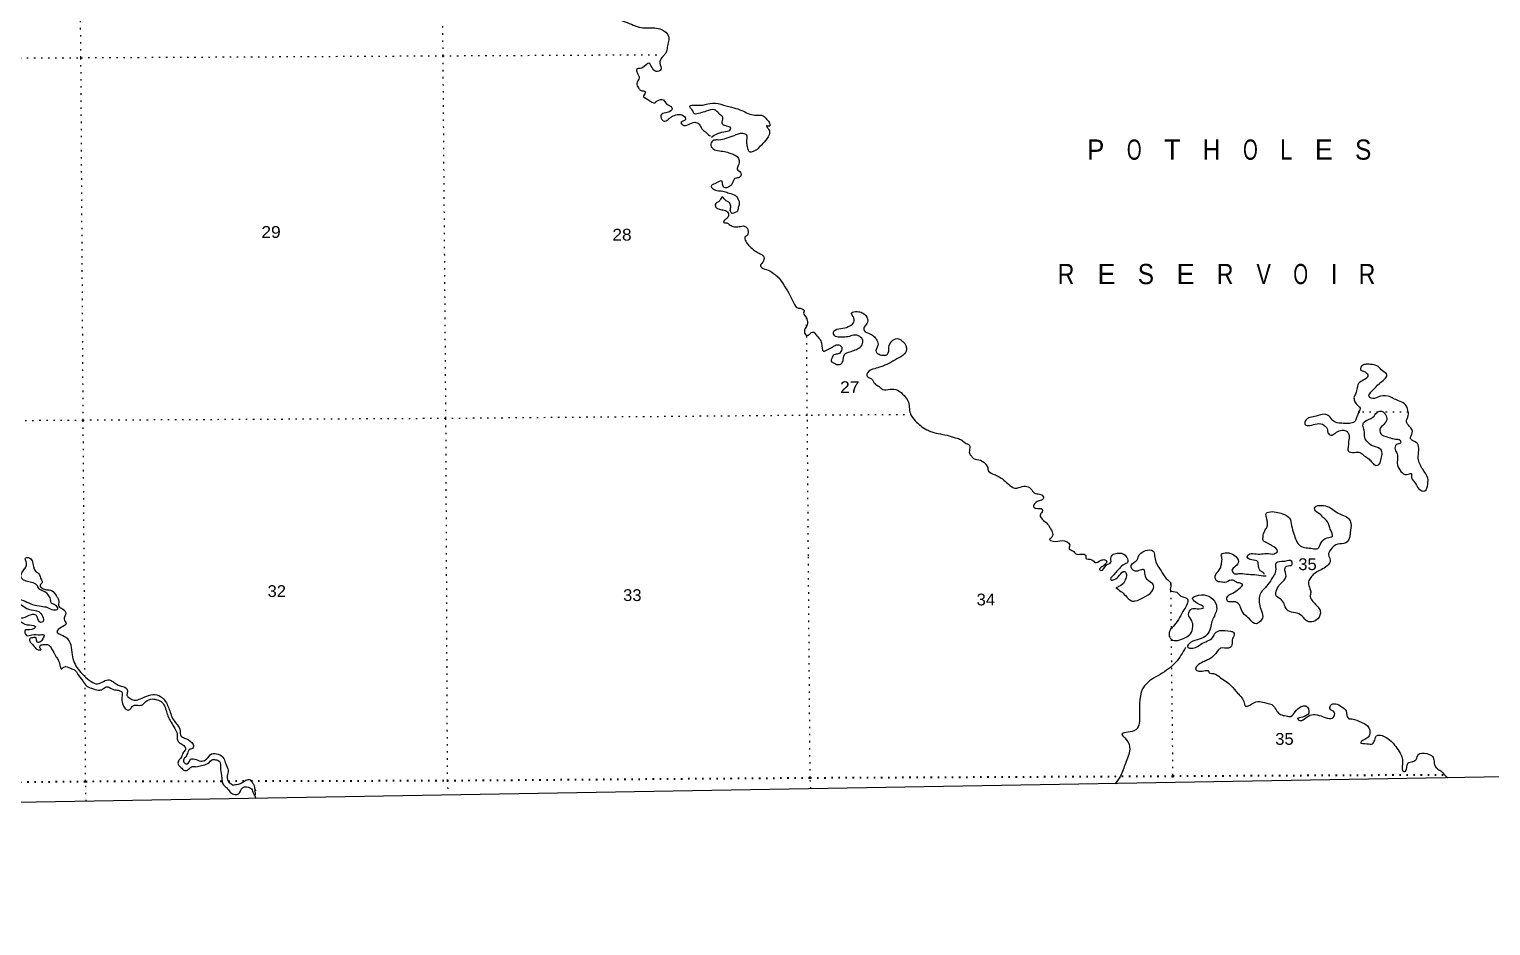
# Model space of a CAD drawing. Header units: feet. Extents: x 248627 to 501257, y -181930 to 5472.
# Drawn here: x 382378 to 404040, y -181930 to -168630 of the extents above; entities that cross this region are included whole.
import ezdxf

# ---------------------------------------------------------------- set-up
doc = ezdxf.new("R2010")
doc.units = ezdxf.units.FT
doc.header["$LTSCALE"] = 70
doc.linetypes.add('DOTTED', pattern=[1.5, 0.3, -1.2])
doc.linetypes.add('MEDIUM_DASHED', pattern=[4.5, 3, -1.5])
for name, color, linetype, lineweight in [('39', 7, 'Continuous', 13), ('4', 7, 'Continuous', 13), ('41', 7, 'MEDIUM_DASHED', 13), ('6', 7, 'DOTTED', 25), ('7', 7, 'DOTTED', 13)]:
    doc.layers.add(name, color=color, linetype=linetype, lineweight=lineweight)

msp = doc.modelspace()

# ---------------------------------------------------------------- linework, layer by layer
at = {"layer": '39'}
for points in [[(391723.98, -167885.69), (391667.63, -167895.7), (391575.05, -167917.75), (391524.73, -167941.86), (391570.99, -167984.18), (391560.9, -168066.71), (391520.63, -168112.98), (391417.97, -168169.24), (391377.72, -168175.24), (391367.67, -168155.1), (391373.72, -168132.96), (391391.84, -168098.75), (391363.68, -168078.59), (391261, -168171.09), (391188.55, -168197.19), (391166.39, -168247.5), (391152.28, -168291.77), (391085.83, -168406.46), (391091.84, -168452.77), (391208.53, -168519.32), (391449.99, -168604.11), (391546.58, -168610.25), (391749.82, -168634.61), (391854.42, -168737.39), (391858.42, -168787.72), (391836.25, -168874.27), (391824.14, -168958.81), (391795.95, -169007.09), (391761.72, -169045.31), (391723.45, -169133.85), (391739.5, -169228.49), (391669.06, -169256.6), (391608.71, -169198.16), (391566.48, -169131.68), (391455.77, -169206.05), (391381.3, -169228.12), (391389.33, -169272.42), (391419.48, -169352.98), (391383.22, -169435.48), (391407.34, -169499.93), (391439.53, -169536.2), (391509.95, -169560.42), (391501.89, -169590.61), (391481.75, -169616.76), (391546.13, -169673.2), (391650.75, -169721.62), (391686.99, -169693.47), (391777.55, -169679.47), (391817.77, -169731.85), (391884.17, -169770.17), (391906.29, -169808.44), (391845.89, -169862.74), (391747.27, -169892.84), (391753.28, -169969.34), (391799.55, -169995.56), (391861.95, -169955.36), (391902.21, -169927.22), (391982.72, -169897.1), (392073.27, -169913.3), (392103.43, -169971.71), (392037, -170017.94), (392059.13, -170048.16), (392147.67, -170044.23), (392242.27, -170010.1), (392306.66, -170036.33), (392344.86, -170106.83), (392399.18, -170153.19), (392461.54, -170207.61), (392477.63, -170217.69)], [(392491.71, -170231.8), (392574.24, -170179.54), (392614.5, -170165.49), (392729.21, -170143.46), (392763.43, -170127.39), (392775.52, -170097.2), (392713.15, -170066.94), (392646.76, -170024.6), (392660.88, -169942.07), (392626.68, -169903.79), (392582.43, -169861.47), (392536.16, -169827.2), (392413.39, -169847.2), (392320.81, -169873.28), (392238.3, -169885.28), (392212.16, -169842.98), (392167.91, -169770.46), (392258.48, -169756.46), (392363.12, -169754.55), (392508.03, -169726.51), (392669.01, -169754.86), (392823.94, -169795.28), (392940.65, -169835.66), (393131.79, -169904.3), (393258.57, -169916.5), (393306.85, -169962.86), (393343.05, -170007.18), (393349.06, -170069.6), (393304.79, -170063.51), (393330.94, -170103.8), (393351.03, -170170.26), (393292.63, -170280.92), (393208.07, -170371.43), (393149.68, -170425.72), (393107.42, -170443.8), (393053.08, -170449.78), (393028.95, -170395.4), (393014.9, -170322.92), (393014.92, -170266.55), (393014.95, -170202.13), (392954.59, -170177.91), (392819.74, -170212), (392705.02, -170252.14), (392600.36, -170274.18), (392525.9, -170278.13), (392481.61, -170334.46), (392487.63, -170374.73), (392554.02, -170425.12), (392660.67, -170439.32), (392747.19, -170461.55), (392811.58, -170485.78), (392869.92, -170520.06), (392900.08, -170576.46), (392887.98, -170650.93), (392871.85, -170707.29), (392922.14, -170753.64), (392924.14, -170801.96), (392891.92, -170834.13), (392837.59, -170842.13), (392799.32, -170920.61), (392761.07, -170958.82), (392696.66, -170984.92), (392656.43, -170944.62), (392646.39, -170882.2), (392539.72, -170922.36), (392485.37, -170958.54), (392511.51, -170996.82), (392592, -171025.08), (392678.52, -171037.25), (392752.97, -171061.48), (392845.53, -171097.81), (392881.73, -171144.15), (392901.82, -171224.7), (392887.71, -171275.01), (392865.55, -171339.41), (392833.34, -171351.46), (392797.12, -171361.49), (392770.97, -171329.25), (392775.02, -171268.86), (392762.97, -171212.48), (392686.52, -171158.05), (392652.33, -171117.75), (392612.06, -171170.05), (392545.62, -171232.39), (392557.68, -171272.67), (392607.98, -171300.9), (392678.41, -171315.06), (392736.75, -171355.39), (392742.77, -171387.6), (392720.62, -171431.87), (392684.38, -171464.04), (392666.26, -171492.21), (392716.56, -171504.34), (392754.79, -171526.52), (392809.11, -171556.77), (392881.55, -171560.87), (392958.03, -171546.86)], [(392958.03, -171546.86), (393010.34, -171571.07), (393032.44, -171653.63), (393016.33, -171693.88), (392990.16, -171707.94), (392998.18, -171776.4), (393038.4, -171832.81), (393112.83, -171901.33), (393167.15, -171937.62), (393229.52, -171969.9), (393267.74, -172010.2), (393265.71, -172048.45), (393235.5, -172104.78), (393217.38, -172122.88), (393233.47, -172163.16), (393328.03, -172203.52), (393436.67, -172272.08), (393486.96, -172318.43), (393557.35, -172419.16), (393635.78, -172544.06), (393678.01, -172622.61), (393736.32, -172739.43), (393756.43, -172759.59), (393810.77, -172769.71), (393865.08, -172814.05), (393852.99, -172842.22), (393867.07, -172872.43), (393903.27, -172924.81), (393913.31, -172969.11), (393905.24, -173025.47), (393871, -173087.85), (393875, -173142.2), (393897.13, -173170.41), (393937.38, -173160.39), (393973.62, -173128.21), (394005.82, -173126.23), (394040.01, -173162.5), (394094.32, -173226.98), (394118.44, -173287.4), (394152.6, -173406.21), (394225.06, -173374.07), (394281.42, -173345.94), (394339.79, -173313.79), (394392.11, -173317.87), (394424.3, -173358.17), (394418.24, -173394.4), (394369.92, -173446.69), (394307.53, -173458.71), (394273.3, -173513.03), (394265.23, -173551.27), (394309.49, -173585.54), (394377.9, -173605.74), (394420.17, -173583.64), (394444.35, -173529.31), (394474.57, -173440.76), (394522.87, -173422.69), (394599.36, -173394.58), (394673.83, -173360.43), (394730.21, -173292.04), (394732.24, -173247.75), (394690, -173189.33), (394593.42, -173169.1), (394516.94, -173191.17), (394410.28, -173197.1), (394329.79, -173186.95), (394297.61, -173134.58), (394323.79, -173092.33), (394438.51, -173066.27), (394539.14, -173030.14), (394589.47, -172991.94), (394599.56, -172913.44), (394567.39, -172840.93), (394651.92, -172818.87), (394724.36, -172835.05), (394790.75, -172899.54), (394804.8, -172974.04), (394754.46, -173050.49), (394752.43, -173098.8), (394844.97, -173151.24), (394905.33, -173195.59), (394941.53, -173241.93), (394957.59, -173322.47), (394929.38, -173415.04), (394973.64, -173451.33), (395048.09, -173467.51), (395098.41, -173451.45), (395120.59, -173350.82), (395162.89, -173256.24), (395241.39, -173220.08), (395313.82, -173250.35), (395364.1, -173310.8), (395380.18, -173359.13), (395349.96, -173447.68), (395239.25, -173520.04), (395116.46, -173590.38), (395001.73, -173636.57), (394909.15, -173666.67)], [(394909.15, -173666.67), (394802.47, -173724.94), (394794.4, -173771.24), (394862.8, -173815.6), (394909.06, -173886.1), (394975.45, -173930.46), (395031.78, -173974.81), (395136.42, -173968.87), (395247.1, -173985.09), (395345.67, -174065.71), (395401.99, -174142.27), (395422.07, -174234.9), (395438.13, -174331.54), (395510.53, -174440.33), (395586.97, -174508.85), (395683.54, -174571.36), (395753.96, -174601.63), (395884.75, -174633.97), (396013.53, -174660.27), (396132.25, -174698.64), (396200.66, -174724.88), (396248.94, -174767.2), (396307.28, -174795.45), (396319.34, -174839.75), (396313.27, -174920.27), (396343.44, -174962.58), (396373.61, -174996.83), (396478.24, -175025.12), (396562.73, -175093.65), (396586.86, -175144.01), (396588.86, -175170.18), (396657.26, -175224.6), (396802.12, -175301.25), (396892.64, -175379.85), (396983.18, -175436.31), (397047.58, -175428.33), (397144.18, -175408.29), (397218.62, -175442.59), (397236.73, -175464.75), (397293.05, -175519.17), (397373.54, -175531.33), (397411.75, -175585.72), (397379.54, -175615.88), (397317.15, -175635.95), (397288.97, -175658.07), (397262.78, -175710.39), (397296.98, -175736.59), (397391.56, -175750.78), (397389.53, -175789.03), (397361.34, -175837.31), (397413.62, -175917.89), (397471.96, -175970.29), (397516.2, -176042.81), (397548.37, -176127.4), (397536.27, -176165.64), (397500.04, -176197.81), (397556.37, -176226.05), (397687.18, -176216.12), (397799.85, -176280.65), (397791.77, -176341.04), (397846.1, -176367.26), (397890.35, -176413.61), (397966.82, -176415.7), (398039.26, -176437.92), (398037.23, -176474.15), (398127.78, -176500.42), (398178.07, -176540.73), (398256.57, -176510.61), (398304.87, -176498.58), (398347.12, -176518.76), (398331, -176559), (398276.65, -176607.26), (398242.42, -176645.48), (398262.54, -176659.59), (398335.02, -176587.19), (398379.3, -176561.06), (398409.5, -176536.94), (398411.52, -176502.72), (398429.67, -176430.26), (398502.12, -176404.16), (398586.64, -176410.29), (398644.98, -176466.71), (398655.01, -176541.21), (398604.68, -176569.34), (398538.25, -176627.66), (398481.88, -176688), (398433.56, -176744.32), (398405.37, -176780.52), (398411.4, -176798.65), (398457.68, -176794.67), (398538.21, -176730.33), (398610.68, -176672.02), (398640.84, -176720.37), (398622.7, -176794.84), (398608.6, -176831.06), (398538.14, -176891.38), (398485.81, -176915.49)], [(402091.11, -174308.06), (402062.92, -174356.35), (402044.78, -174408.67), (402020.62, -174452.94), (401946.15, -174477.02), (401857.6, -174476.93), (401763.02, -174466.77), (401704.68, -174440.54), (401644.33, -174370.02), (401575.92, -174341.76), (401453.16, -174369.82), (401360.58, -174389.86), (401300.19, -174430.06), (401286.08, -174488.43), (401336.38, -174508.61), (401439.02, -174486.57), (401547.69, -174490.71), (401595.97, -174526.99), (401620.1, -174569.3), (401626.12, -174615.6), (401670.38, -174651.89), (401736.8, -174619.74), (401815.3, -174583.58), (401879.69, -174581.64), (401917.92, -174607.85), (401940.04, -174652.16), (401933.96, -174742.74), (401927.89, -174813.2), (401927.86, -174883.66), (402020.42, -174907.91), (402100.92, -174907.99), (402165.3, -174956.37), (402237.72, -175008.79), (402285.99, -175061.18), (402338.3, -175099.48), (402378.55, -175091.47), (402408.77, -175021.04), (402428.93, -174936.51), (402414.87, -174868.04), (402300.19, -174815.59), (402211.67, -174751.08), (402171.45, -174688.63), (402165.46, -174579.91), (402145.36, -174503.39), (402163.49, -174459.12), (402294.33, -174384.77), (402354.73, -174316.38), (402409.08, -174296.3), (402453.34, -174314.47), (402479.49, -174346.7), (402497.57, -174425.23), (402459.3, -174487.6), (402396.89, -174568.07), (402416.98, -174638.55), (402491.42, -174672.85), (402573.92, -174699.1), (402646.36, -174711.25), (402694.65, -174725.39), (402702.68, -174767.68), (402642.3, -174791.77), (402624.16, -174866.24), (402654.32, -174930.69), (402658.31, -175001.16), (402656.26, -175093.76), (402708.54, -175188.43), (402793.04, -175236.83), (402863.48, -175222.81), (402867.48, -175283.21), (402911.73, -175347.68), (402970.05, -175444.37), (403064.61, -175478.69), (403106.92, -175378.07), (403106.95, -175289.49), (403032.55, -175158.56), (402966.21, -174995.43), (402972.3, -174876.66), (402952.22, -174775.98), (402879.79, -174731.62), (402849.62, -174699.38), (402877.83, -174616.87), (402835.61, -174522.21), (402791.36, -174451.7), (402817.56, -174361.14), (402813.57, -174284.63), (402761.29, -174185.93), (402674.78, -174143.57), (402517.84, -174074.96), (402364.89, -174086.89), (402266.28, -174104.91), (402236.1, -174076.69), (402282.42, -173996.21), (402389.13, -173887.61), (402465.62, -173823.27), (402501.87, -173760.9), (402433.48, -173698.42), (402371.12, -173633.94), (402280.58, -173603.65)], [(402280.58, -173603.65), (402194.05, -173599.53), (402139.7, -173617.6), (402107.48, -173673.93), (402177.9, -173714.27), (402218.12, -173774.7), (402159.74, -173831.01), (402081.23, -173885.29), (402055.03, -173971.83), (402040.92, -174030.19), (402014.74, -174082.51), (402020.75, -174142.91), (402054.94, -174199.31), (402103.21, -174253.72), (402101.19, -174273.85), (402079.04, -174306.03), (402079.03, -174322.14)], [(380783.57, -175049.55), (380847.96, -175073.77), (380914.36, -175077.86), (380970.7, -175094.03), (381018.98, -175140.38), (381079.33, -175204.86), (381147.72, -175279.42), (381189.95, -175331.8), (381179.86, -175406.28), (381145.6, -175514.95), (381177.77, -175577.39), (381161.63, -175682.06), (381081.09, -175796.73), (381008.61, -175873.16), (380976.38, -175943.58), (380992.45, -176006.01), (381018.58, -176086.56), (381032.61, -176217.43), (381044.65, -176310.05), (381070.78, -176366.44), (381119.04, -176457.08), (381191.45, -176553.79), (381237.7, -176634.36), (381267.86, -176688.75), (381328.19, -176783.43), (381394.57, -176855.97), (381420.72, -176888.2), (381487.1, -176940.61), (381559.53, -176986.99), (381627.93, -177047.45), (381744.64, -177067.7), (381891.55, -177043.69), (382058.56, -177088.15), (382173.25, -177122.49), (382273.85, -177176.95), (382366.4, -177231.39), (382519.32, -177269.8), (382575.64, -177338.3), (382577.62, -177418.83), (382547.43, -177428.87), (382497.15, -177348.29), (382466.98, -177316.05), (382404.6, -177318), (382279.81, -177364.18), (382231.5, -177378.22), (382313.98, -177454.8), (382442.76, -177475.06), (382468.92, -177489.18), (382384.38, -177539.43), (382315.95, -177543.38), (382340.07, -177621.92), (382418.56, -177611.93), (382547.35, -177612.06), (382599.67, -177616.14), (382577.51, -177672.49), (382559.39, -177700.65), (382509.07, -177726.77), (382488.95, -177708.64), (382478.91, -177658.3), (382428.6, -177656.23), (382380.29, -177678.33), (382452.69, -177785.1), (382509.02, -177835.49), (382553.29, -177829.49), (382543.24, -177817.4), (382539.23, -177777.13), (382583.51, -177757.05), (382668.03, -177767.2), (382710.27, -177819.58), (382774.61, -177934.4), (382804.78, -177982.74), (382832.92, -178061.29), (382853.02, -178119.69), (382893.28, -178091.54), (382991.88, -178109.76), (383050.23, -178133.98), (383100.51, -178200.46), (383170.9, -178295.15), (383227.22, -178369.7), (383303.67, -178406.01), (383404.28, -178434.3), (383464.66, -178420.27), (383525.05, -178384.09), (383615.59, -178420.42), (383643.76, -178428.5), (383712.17, -178438.63), (383748.39, -178460.81), (383752.38, -178537.32), (383760.39, -178629.93), (383786.53, -178688.34), (383844.87, -178730.68), (383887.14, -178700.52), (383923.38, -178662.31), (383989.79, -178658.35), (384056.2, -178650.36), (384104.52, -178604.11), (384207.17, -178563.95)], [(400687.45, -176718.41), (400659.29, -176684.15), (400633.13, -176670.04), (400606.99, -176633.77), (400596.94, -176597.53), (400586.91, -176529.07), (400498.38, -176502.81), (400431.98, -176460.46), (400440.05, -176432.29), (400510.49, -176408.2), (400617.14, -176416.36), (400719.78, -176406.4), (400830.46, -176410.54), (400880.78, -176374.35), (400792.28, -176289.71), (400721.86, -176247.36), (400671.56, -176219.13), (400665.55, -176160.74), (400689.74, -176072.19), (400723.97, -176013.84), (400730.03, -175959.49), (400722.01, -175897.07), (400716.01, -175810.5), (400744.19, -175794.42), (400860.91, -175792.53), (400953.47, -175816.78), (401058.08, -175883.32), (401088.22, -175992.06), (401122.38, -176116.91), (401154.54, -176211.56), (401214.88, -176292.15), (401305.42, -176322.44), (401395.98, -176332.6), (401476.47, -176334.69), (401524.8, -176248.17), (401615.39, -176175.79), (401693.89, -176149.7), (401667.76, -176063.11), (401643.64, -175994.63), (401619.52, -175936.23), (401559.17, -175875.77), (401500.84, -175817.33), (401430.43, -175754.85), (401436.48, -175718.62), (401533.09, -175694.56), (401639.74, -175716.81), (401750.39, -175791.41), (401859.03, -175845.88), (401937.5, -175892.26), (401967.65, -175958.72), (401957.53, -176095.61), (401951.47, -176158.01), (401891.06, -176248.54), (401774.33, -176268.56), (401665.63, -176350.99), (401635.41, -176425.44), (401661.54, -176505.99), (401613.2, -176592.51), (401524.63, -176648.79), (401409.9, -176719.14), (401363.59, -176777.47), (401337.4, -176843.88), (401359.5, -176924.43), (401371.55, -176986.85), (401363.48, -177043.21), (401403.69, -177117.73), (401458, -177178.18), (401514.31, -177260.78), (401476.03, -177375.49), (401387.46, -177421.7), (401329.11, -177415.61), (401244.62, -177334.99), (401140, -177286.57), (401039.39, -177258.29), (400985.09, -177175.69), (400940.85, -177095.12), (400860.38, -177034.65), (400870.48, -176940.04), (400920.83, -176861.58), (400977.2, -176803.25), (401007.41, -176740.87), (400989.34, -176632.15), (401017.53, -176593.92), (401094.01, -176573.87), (401092.02, -176527.56), (400981.34, -176523.43), (400860.59, -176545.45), (400850.47, -176670.26), (400818.24, -176742.7), (400773.94, -176815.13), (400697.43, -176915.71), (400637.03, -176980.07), (400608.82, -177062.58), (400610.79, -177157.2), (400640.93, -177257.89), (400654.97, -177368.62), (400612.69, -177420.92)], [(381788.93, -177009.36), (381889.56, -177003.43), (381998.21, -177041.79), (382070.65, -177051.92), (382205.47, -177076.22), (382316.14, -177116.59), (382428.81, -177163.01), (382557.59, -177189.31), (382650.15, -177207.52), (382736.67, -177241.83), (382803.09, -177227.81), (382762.86, -177171.4), (382704.52, -177139.13), (382692.47, -177084.76), (382660.3, -177018.3), (382587.87, -176965.88), (382523.49, -176931.59), (382489.3, -176875.19), (382412.85, -176836.86), (382332.36, -176816.65), (382263.96, -176774.3), (382261.97, -176707.87), (382300.23, -176649.53), (382332.46, -176593.19), (382332.48, -176532.79), (382322.44, -176476.42), (382366.72, -176468.41), (382421.03, -176516.78), (382441.12, -176599.34), (382461.22, -176653.71), (382515.54, -176702.08), (382557.76, -176796.75), (382571.83, -176835.01), (382539.61, -176879.27), (382569.78, -176921.57), (382636.18, -176945.8), (382710.63, -176955.94), (382781.03, -177038.55), (382807.18, -177078.84), (382817.22, -177115.09), (382817.19, -177189.57), (382873.52, -177229.89), (382919.78, -177296.37), (382895.59, -177382.92), (382923.74, -177447.36), (382851.27, -177503.66), (382788.86, -177570.03), (382853.23, -177614.39), (382939.74, -177664.8), (382994.04, -177763.5), (383014.1, -177908.47), (383046.25, -178023.25), (383102.55, -178123.97), (383189.05, -178216.66), (383295.67, -178307.36), (383392.25, -178339.67), (383565.34, -178281.46), (383615.64, -178307.68), (383651.85, -178331.88), (383712.21, -178366.16), (383814.82, -178402.5), (383832.91, -178458.89), (383826.85, -178513.24), (383867.08, -178553.54), (383931.46, -178581.79), (384007.94, -178569.79), (384090.46, -178535.65), (384209.21, -178499.53), (384325.92, -178527.83), (384410.4, -178622.54), (384474.73, -178783.65), (384516.95, -178876.3), (384571.25, -178944.8), (384615.48, -179041.48), (384625.52, -179111.95), (384679.84, -179144.21), (384786.46, -179212.77), (384812.6, -179271.18), (384800.51, -179297.34), (384750.2, -179317.42), (384728.04, -179355.65), (384697.83, -179422.05), (384667.63, -179460.27), (384679.68, -179514.64), (384719.92, -179528.77), (384772.27, -179458.36), (384852.77, -179464.48), (384941.3, -179486.72), (385005.71, -179456.58), (385082.21, -179380.16), (385176.8, -179384.28), (385263.3, -179448.79), (385291.44, -179529.35), (385325.61, -179621.98), (385313.5, -179710.55), (385343.65, -179805.2), (385399.98, -179841.49)], [(398485.81, -176915.49), (398624.61, -177030.38), (398715.14, -177108.98), (398771.48, -177111.05), (398894.26, -177058.83), (399019.07, -176968.37), (399043.25, -176879.81), (398964.8, -176809.27), (398916.54, -176720.65), (398902.49, -176648.16), (398767.65, -176668.15), (398709.32, -176585.56), (398801.93, -176499.08), (398814.02, -176460.85), (398920.72, -176364.32), (399035.42, -176370.48), (399057.53, -176440.96), (399075.6, -176529.56), (399154.03, -176664.52), (399230.45, -176777.33), (399300.85, -176863.97), (399294.77, -176958.58), (399385.32, -176982.83), (399447.68, -177039.26), (399548.28, -177087.68), (399538.19, -177156.12), (399477.77, -177268.79), (399411.31, -177385.49), (399330.77, -177492.1), (399286.47, -177546.41), (399272.35, -177614.85), (399304.53, -177679.3), (399513.83, -177653.34), (399588.31, -177599.06), (399624.58, -177490.39), (399608.51, -177403.8), (399560.26, -177309.14), (399606.58, -177228.66), (399687.07, -177226.73), (399783.68, -177204.68), (399731.37, -177166.38), (399660.95, -177126.04), (399618.72, -177075.67), (399709.29, -177027.45), (399862.23, -177041.69), (399964.82, -177146.48), (399974.83, -177251.17), (399906.34, -177416.18), (399884.17, -177508.77), (399833.81, -177613.4), (399719.08, -177679.72), (399592.28, -177727.91), (399543.95, -177792.28), (399626.45, -177812.49), (399745.21, -177752.22), (399843.84, -177704), (399922.34, -177649.73), (399958.59, -177585.34), (400027.03, -177551.19), (400183.99, -177561.41), (400228.26, -177577.56), (400236.29, -177615.82), (400208.09, -177686.25), (400195.97, -177782.87), (400151.69, -177811.01), (400036.98, -177812.91), (399994.7, -177849.1), (399956.45, -177901.41), (399843.72, -177985.84), (399779.31, -178015.98), (399688.73, -178072.25), (399666.57, -178122.56), (399714.85, -178152.81), (399861.75, -178163.02), (399861.75, -178165.03), (399932.18, -178187.25), (400028.75, -178245.73), (400117.27, -178308.23), (400191.7, -178368.7), (400288.25, -178477.5), (400336.52, -178529.89), (400378.75, -178604.42), (400406.9, -178670.89), (400467.27, -178656.85), (400590.05, -178602.62), (400684.63, -178618.82), (400821.45, -178669.29), (400871.73, -178747.86), (400922.02, -178794.21), (401008.54, -178816.44), (401076.96, -178822.55), (401143.4, -178754.17), (401231.97, -178677.76), (401300.4, -178667.76), (401342.62, -178774.5), (401248.01, -178832.79), (401169.52, -178852.84)], [(400612.69, -177420.92), (400566.39, -177451.07), (400465.8, -177378.5), (400385.34, -177309.97), (400335.07, -177217.31), (400304.91, -177156.89), (400238.51, -177122.6), (400139.91, -177114.45), (400129.87, -177064.11), (400218.44, -176993.74), (400307.02, -176929.4), (400359.37, -176863.02), (400327.17, -176848.9), (400264.8, -176828.7), (400218.53, -176800.47), (400117.89, -176832.58), (400047.46, -176832.51), (399968.99, -176806.26), (399965, -176719.69), (399999.23, -176675.44), (400037.49, -176613.07), (400049.59, -176548.66), (400055.66, -176478.2), (400047.63, -176421.83), (400128.14, -176395.74), (400238.81, -176432.09), (400299.14, -176526.76), (400258.86, -176597.18), (400204.5, -176653.5), (400246.74, -176707.9), (400305.1, -176703.93), (400419.8, -176714.11), (400540.54, -176718.26), (400667.32, -176738.52), (400713.6, -176736.55)], [(399516.3, -177802.42), (399369.69, -178022.4), (399139.31, -178200.48), (398908.93, -178368.08), (398835.63, -178828.99), (398751.85, -179038.5), (398573.83, -179090.88), (398636.66, -179164.2), (398689.02, -179310.86), (398626.19, -179520.36), (398552.88, -179708.92), (398470.73, -179823.25)], [(384207.17, -178563.95), (384271.56, -178576.09), (384350.03, -178616.43), (384392.26, -178688.95), (384450.55, -178858.12), (384480.71, -178910.49), (384537.02, -179001.14), (384569.18, -179083.71), (384569.15, -179144.1), (384585.23, -179194.45), (384639.55, -179236.78), (384667.71, -179256.94), (384695.87, -179307.3), (384665.66, -179353.57), (384621.35, -179446.13), (384587.12, -179492.4), (384589.11, -179542.73), (384627.33, -179583.03), (384671.58, -179621.32), (384723.91, -179619.36), (384784.3, -179571.11), (384848.7, -179569.16), (384931.21, -179551.13), (385023.8, -179521.02), (385100.29, -179464.73), (385152.61, -179468.81), (385200.9, -179497.04), (385212.93, -179581.61), (385226.97, -179698.39), (385234.99, -179762.81), (385247.04, -179825.23), (385301.35, -179879.64), (385357.67, -179946.14), (385432.12, -179982.45), (385480.42, -179970.42), (385504.58, -179944.27), (385524.72, -179895.98), (385554.92, -179871.85), (385621.33, -179873.93), (385683.69, -179914.25), (385693.74, -179948.49), (385713.85, -179986.76), (385735.87, -180043.21)], [(401169.52, -178852.84), (401205.73, -178883.07), (401358.7, -178806.73), (401465.36, -178800.8), (401586.09, -178839.17), (401694.75, -178847.33), (401724.96, -178801.06), (401720.95, -178758.78), (401662.61, -178722.48), (401666.66, -178660.08), (401741.13, -178638.01), (401829.65, -178680.37), (401896.04, -178742.85), (401932.21, -178855.62), (401982.52, -178861.71), (402119.34, -178910.17), (402187.75, -178942.45), (402250.08, -179061.29), (402227.92, -179125.68), (402171.56, -179163.88), (402111.16, -179216.16), (402201.71, -179228.33), (402288.25, -179230.43), (402320.47, -179174.09), (402348.67, -179109.7), (402461.36, -179119.88), (402561.95, -179188.43), (402632.35, -179269.03), (402698.72, -179369.75), (402726.86, -179444.27), (402730.85, -179530.84), (402748.91, -179639.56), (402775.07, -179633.55), (402811.35, -179518.84), (402885.82, -179490.73), (402936.14, -179460.58), (402966.36, -179390.15), (403091.13, -179376.19), (403175.63, -179418.55), (403199.75, -179489.03), (403209.79, -179549.44), (403239.95, -179593.76), (403300.31, -179632.07), (403360.65, -179696.55), (403396.82, -179737.34)], [(385399.98, -179841.49), (385468.4, -179829.48), (385520.73, -179813.43), (385575.08, -179779.26), (385637.47, -179759.19), (385687.76, -179807.56), (385701.55, -179827.93)], [(385701.04, -179827.14), (385712.17, -179851.84), (385715.53, -179889.94), (385720.01, -179908.99), (385733.45, -179929.16), (385720.01, -179928.04), (385728.97, -179965.01), (385715.53, -179989.67)]]:
    msp.add_spline(points, degree=3, dxfattribs=at)
at = {"layer": '4'}
msp.add_lwpolyline([(248626.54, 1367.98), (279703.36, 1731.35), (310779.64, 2137.47), (341855.35, 2586.32), (372930.4, 3077.93), (404004.75, 3612.28), (435078.34, 4189.37), (466151.09, 4809.2), (497222.97, 5471.78), (501256.99, -177792.42), (469933.02, -178460.37), (438608.16, -179085.23), (407282.48, -179667), (375956.01, -180205.69), (344628.84, -180701.29), (313301.02, -181153.78), (281972.62, -181563.19), (250643.67, -181929.51)], close=True, dxfattribs=at)
msp.add_lwpolyline([(248626.54, 1367.98), (279703.36, 1731.35), (310779.64, 2137.47), (341855.35, 2586.32), (372930.4, 3077.93), (404004.75, 3612.28), (435078.34, 4189.37), (466151.09, 4809.2), (497222.97, 5471.78), (501256.99, -177792.42), (469933.02, -178460.37), (438608.16, -179085.23), (407282.48, -179667), (375956.01, -180205.69), (344628.84, -180701.29), (313301.02, -181153.78), (281972.62, -181563.19), (250643.67, -181929.51)], close=True, dxfattribs=at)
at = {"layer": '6'}
for p, q in [((385328.72, -179781.94), (385570.43, -179781.37)), ((399325.8, -179706.57), (403344.51, -179688.07))]:
    msp.add_line(p, q, dxfattribs=at)
for points in [[(375950, -179867.05), (377940.03, -179840.01), (383214.54, -179786.95), (385235.61, -179782.16)], [(385666.66, -179781.14), (388573.55, -179774.24), (393952.7, -179733.36), (399320.11, -179708.66)]]:
    msp.add_lwpolyline(points, dxfattribs=at)
at = {"layer": '7'}
for p, q in [((393900.87, -173038.4), (393900.01, -172922.05)), ((402367.8, -174311.38), (402138.21, -174312.26)), ((402818.6, -174309.64), (402447.68, -174311.07)), ((399293.9, -176848.87), (399294.73, -176923.13)), ((399295.15, -176960.62), (399301.52, -177531.01))]:
    msp.add_line(p, q, dxfattribs=at)
for points in [[(383204.11, -178233.28), (383178.58, -174431.91), (383144.65, -169052.72), (383090.59, -163673.51), (383042.55, -158318.46), (383002.57, -152949.33), (382952.56, -147529.86), (382866.3, -142150.62), (382818.25, -136839.86), (382805.25, -134281.13)], [(388373.17, -154273.03), (388413.64, -158305.76), (388461.67, -163650.75), (388507.69, -169023.91), (388549.67, -174405.12), (388573.55, -179774.24), (388585.53, -179991.67)], [(377656.01, -169083.6), (377827.89, -169081.58), (383144.65, -169052.72), (388507.69, -169023.91), (391757.87, -169007.67)], [(393926.99, -176441.71), (393910.71, -174358.19), (393901.87, -173172.42)], [(395456.26, -174348.13), (393910.71, -174358.19), (388549.67, -174405.12), (383178.58, -174431.91), (380969.83, -174447.3)], [(393964.7, -179894.43), (393952.7, -179733.36), (393926.99, -176441.71)], [(399303.19, -177681.05), (399325.8, -179706.57), (399325.76, -179811.26)], [(383220.45, -180082.89), (383214.54, -179786.95), (383204.83, -178340.49)]]:
    msp.add_lwpolyline(points, dxfattribs=at)

# ---------------------------------------------------------------- texts
at = {"layer": '41'}
for s, width, p in [('O', 0.7, (398646.86, -170565.94)), ('O', 0.7, (400368.91, -170565.94)), ('S', 0.9, (402029.54, -170565.94)), ('P', 0.95, (398058.67, -170565.94)), ('H', 0.9, (399771.27, -170565.94)), ('L', 0.8, (400919.3, -170565.94)), ('R', 0.85, (397622.53, -172411.54)), ('S', 0.9, (398808.36, -172411.54)), ('R', 0.85, (399980.02, -172411.54)), ('V', 0.8, (400568.21, -172411.54)), ('O', 0.7, (401113.88, -172411.54)), ('R', 0.85, (402082.38, -172411.54))]:
    msp.add_text(s, height=300, dxfattribs=dict(at, width=width)).set_placement(p)
for s, p in [('T', (399197.25, -170565.94)), ('E', (401431.9, -170565.94)), ('E', (398210.72, -172411.54)), ('E', (399382.38, -172411.54)), ('I', (401664.27, -172411.54))]:
    msp.add_text(s, height=300, dxfattribs=at).set_placement(p)
at = {"layer": '7'}
for s, width, p in [('29', 1.1, (385819.11, -171725.36)), ('28', 1.1, (391020.63, -171765.83)), ('27', 1.1, (394396.02, -174027.5)), ('35', 1.05, (401187.81, -176653.32)), ('32', 1.05, (385910.44, -177052.43)), ('33', 1.05, (391180.5, -177112.07)), ('34', 1.05, (396420.08, -177176.89)), ('35', 1.05, (400846.17, -179245.03))]:
    msp.add_text(s, height=175, dxfattribs=dict(at, width=width)).set_placement(p)

doc.saveas('drawing.dxf')
